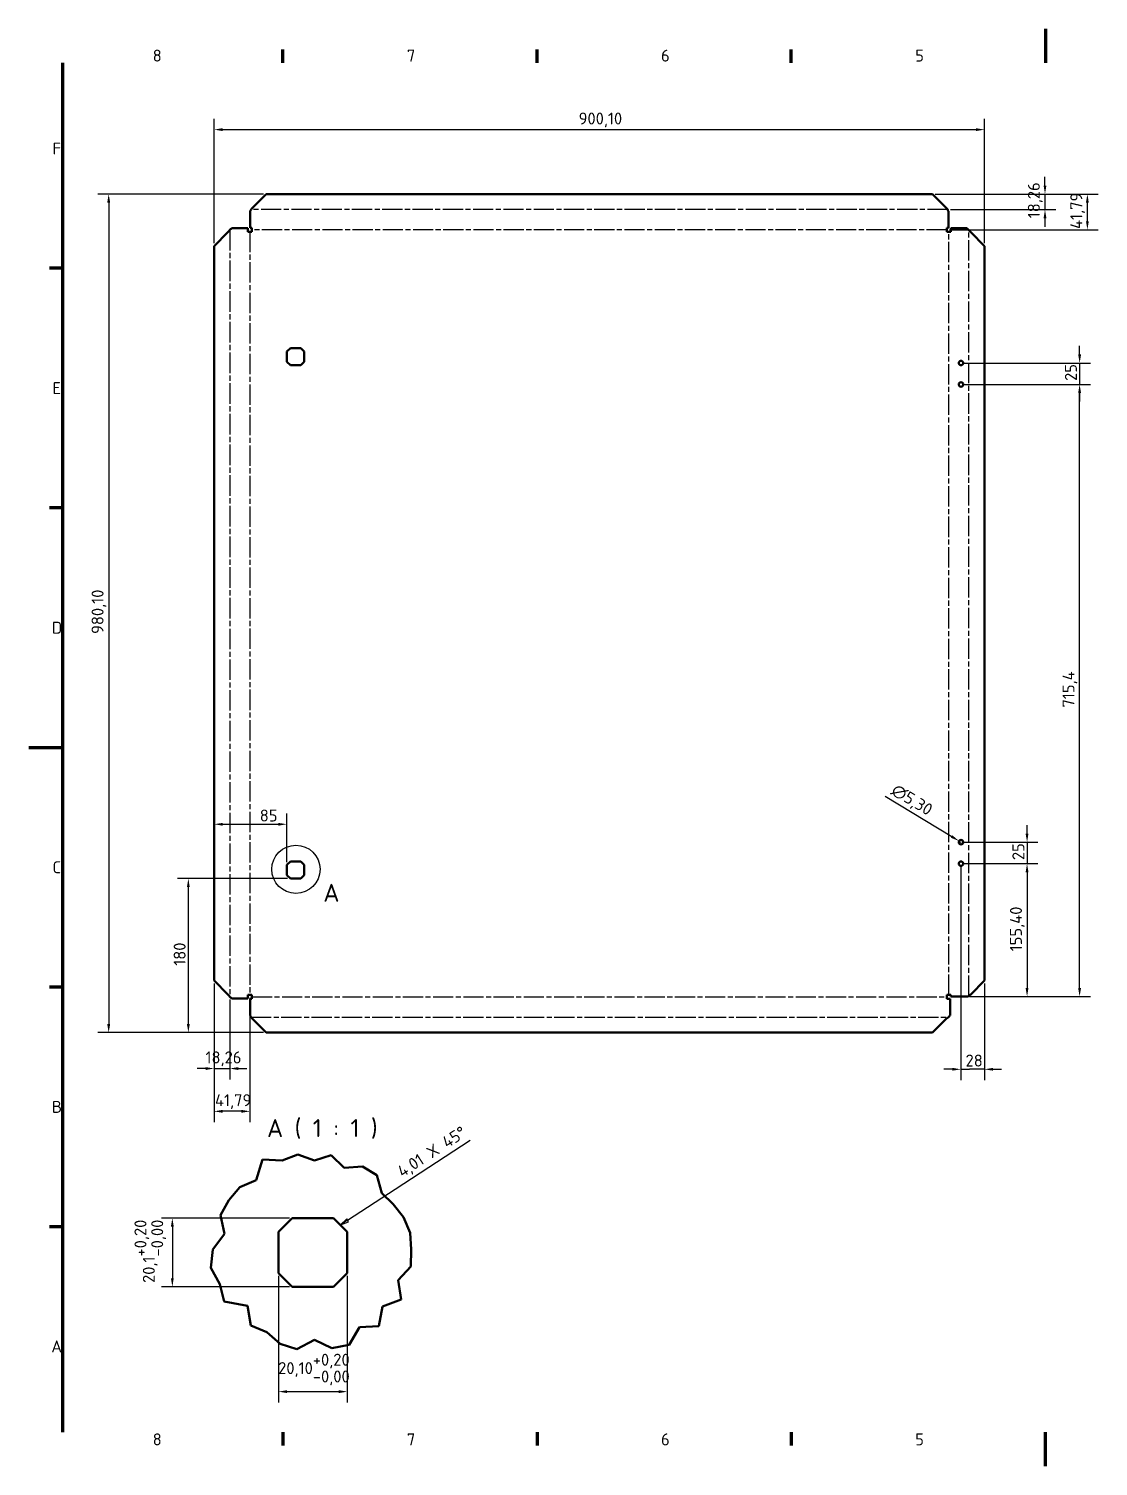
# Model space of a CAD drawing. Header units: millimetres. Extents: x 0 to 2376, y 0 to 1680.
# Drawn here: x 0 to 1250, y 0 to 1680 of the extents above; entities that cross this region are included whole.
import ezdxf

# ---------------------------------------------------------------- set-up
doc = ezdxf.new("R2010")
doc.units = ezdxf.units.MM
doc.header["$LTSCALE"] = 4
doc.linetypes.add('CHAIN', pattern=[0.3543, 0.2362, -0.0295, 0.0591, -0.0295])
for name, color, linetype, lineweight in [('Bemaßung (ISO)', 7, 'Continuous', 25), ('Biegungsmittellinie (ISO)', 7, 'CHAIN', 25), ('Bruchlinie (ISO)', 7, 'Continuous', 50), ('Detailumgrenzung (ISO)', 7, 'Continuous', 25), ('Rahmen (ISO)', 7, 'Continuous', 70), ('Sichtbar (ISO)', 7, 'Continuous', 50), ('Symbol (ISO)', 7, 'Continuous', 25)]:
    doc.layers.add(name, color=color, linetype=linetype, lineweight=lineweight)
doc.styles.add('Bezeichnungstext (DIN)', font='isocpeur.ttf')
doc.styles.add('Notiztext (DIN)', font='isocpeur.ttf')
doc.dimstyles.new('Standard (DIN)', dxfattribs={"dimscale": 4, "dimtxt": 3.5, "dimasz": 2.5, "dimexe": 3.175, "dimexo": 0.8, "dimgap": 0.8, "dimtad": 1, "dimrnd": 1e-08, "dimzin": 0, "dimtxsty": 'Notiztext (DIN)', "dimcen": 0.09, "dimdle": 10, "dimclrd": 256, "dimclre": 256, "dimclrt": 256, "dimadec": 0, "dimazin": 0, "dimtfac": 1, "dimtmove": 0, "dimatfit": 3, "dimfxl": 0, "dimtolj": 1, "dimtzin": 0, "dimlwd": -1, "dimlwe": -1, "dimarcsym": 0})

# ---------------------------------------------------------------- blocks, each defined once
blk = doc.blocks.new('Ränder Vorgaberahmen')
at = {"layer": 'Rahmen (ISO)'}
for p, q in [((74.25, 410), (74.25, 413.9)), ((148.5, 410), (148.5, 413.9)), ((222.75, 410), (222.75, 413.9)), ((10, 350), (6.1, 350)), ((10, 280), (6.1, 280)), ((10, 140), (6.1, 140)), ((10, 70), (6.1, 70)), ((74.25, 10), (74.25, 6.1)), ((148.5, 10), (148.5, 6.1)), ((222.75, 10), (222.75, 6.1))]:
    blk.add_line(p, q, dxfattribs=at)
at = {"layer": 'Rahmen (ISO)', "flags": 128}
for points in [[(297, 420), (297, 410)], [(10, 10), (10, 410)], [(0, 210), (10, 210)], [(297, 0), (297, 10)]]:
    blk.add_lwpolyline(points, dxfattribs=at)
at = {"layer": 'Rahmen (ISO)', "char_height": 3.5, "attachment_point": 7, "style": 'Notiztext (DIN)'}
for s, insert in [('8', (36.2, 410.4)), ('7', (110.45, 410.4)), ('6', (184.7, 410.4)), ('5', (258.95, 410.4)), ('F', (6.93, 383.25)), ('E', (6.93, 313.25)), ('D', (6.75, 243.25)), ('C', (6.93, 173.25)), ('B', (6.75, 103.25)), ('A', (6.58, 33.25)), ('8', (36.2, 6.1)), ('7', (110.45, 6.1)), ('6', (184.7, 6.1)), ('5', (258.95, 6.1))]:
    blk.add_mtext(s, dxfattribs=dict(at, insert=insert))
blk = doc.blocks.new('*D5')
at = {"layer": 'Bemaßung (ISO)'}
for p, q in [((216.6, 1429.3), (216.6, 1574.8)), ((1116.7, 1429.3), (1116.7, 1574.8)), ((226.6, 1562.1), (1106.7, 1562.1))]:
    blk.add_line(p, q, dxfattribs=at)
for points in [[(226.6, 1563.8), (226.6, 1560.4), (216.6, 1562.1)], [(1106.7, 1563.8), (1106.7, 1560.4), (1116.7, 1562.1)]]:
    blk.add_solid(points, dxfattribs=at)
at = {"layer": 'Defpoints', "color": 0}
for p in [(1116.7, 1562.1), (216.6, 1426.1), (1116.7, 1426.1)]:
    blk.add_point(p, dxfattribs=at)
at = {"layer": 'Bemaßung (ISO)', "insert": (642.5, 1582.1), "char_height": 14, "attachment_point": 1, "style": 'Notiztext (DIN)'}
blk.add_mtext('\\A1;900,10', dxfattribs=at)
blk = doc.blocks.new('*D6')
at = {"layer": 'Bemaßung (ISO)'}
for p, q in [((274.2, 1486.8), (80.7, 1486.8)), ((93.4, 1476.8), (93.4, 516.8)), ((274.2, 506.8), (80.7, 506.8))]:
    blk.add_line(p, q, dxfattribs=at)
for points in [[(91.7, 1476.8), (95.1, 1476.8), (93.4, 1486.8)], [(91.7, 516.8), (95.1, 516.8), (93.4, 506.8)]]:
    blk.add_solid(points, dxfattribs=at)
at = {"layer": 'Defpoints', "color": 0}
for p in [(277.4, 1486.8), (93.4, 506.8), (277.4, 506.8)]:
    blk.add_point(p, dxfattribs=at)
at = {"layer": 'Bemaßung (ISO)', "insert": (73.4, 972.7), "char_height": 14, "attachment_point": 1, "rotation": 90, "style": 'Notiztext (DIN)'}
blk.add_mtext('\\A1;980,10', dxfattribs=at)
blk = doc.blocks.new('*D7')
at = {"layer": 'Bemaßung (ISO)'}
for p, q in [((301.6, 706), (301.6, 763)), ((226.6, 750.3), (291.6, 750.3))]:
    blk.add_line(p, q, dxfattribs=at)
for points in [[(226.6, 751.9), (226.6, 748.6), (216.6, 750.3)], [(291.6, 751.9), (291.6, 748.6), (301.6, 750.3)]]:
    blk.add_solid(points, dxfattribs=at)
at = {"layer": 'Defpoints', "color": 0}
for p in [(216.6, 750.3), (301.6, 750.3), (301.6, 702.8)]:
    blk.add_point(p, dxfattribs=at)
at = {"layer": 'Bemaßung (ISO)', "insert": (269.9, 767.5), "char_height": 14, "attachment_point": 1, "style": 'Notiztext (DIN)'}
blk.add_mtext('\\A1;85', dxfattribs=at)
blk = doc.blocks.new('*D8')
at = {"layer": 'Bemaßung (ISO)'}
for p, q in [((302.5, 686.8), (173.8, 686.8)), ((186.5, 516.8), (186.5, 676.8)), ((274.2, 506.8), (173.8, 506.8))]:
    blk.add_line(p, q, dxfattribs=at)
for points in [[(184.8, 676.8), (188.1, 676.8), (186.5, 686.8)], [(184.8, 516.8), (188.1, 516.8), (186.5, 506.8)]]:
    blk.add_solid(points, dxfattribs=at)
at = {"layer": 'Defpoints', "color": 0}
for p in [(186.5, 686.8), (305.7, 686.8), (277.4, 506.8)]:
    blk.add_point(p, dxfattribs=at)
at = {"layer": 'Bemaßung (ISO)', "insert": (169.3, 584.9), "char_height": 14, "attachment_point": 1, "rotation": 90, "style": 'Notiztext (DIN)'}
blk.add_mtext('\\A1;180', dxfattribs=at)
blk = doc.blocks.new('2DDetail0')
at = {"layer": 'Detailumgrenzung (ISO)'}
blk.add_circle((78.04, 174.41), 7.05, dxfattribs=at)
at = {"layer": 'Detailumgrenzung (ISO)', "insert": (86.04, 164.93), "char_height": 5.25, "attachment_point": 7, "style": 'Bezeichnungstext (DIN)'}
blk.add_mtext('A', dxfattribs=at)
blk = doc.blocks.new('*D10')
at = {"layer": 'Bemaßung (ISO)'}
for p, q in [((304.7, 290.1), (155.1, 290.1)), ((167.8, 280.1), (167.8, 219.7)), ((304.7, 209.7), (155.1, 209.7))]:
    blk.add_line(p, q, dxfattribs=at)
for points in [[(166.1, 280.1), (169.4, 280.1), (167.8, 290.1)], [(166.1, 219.7), (169.4, 219.7), (167.8, 209.7)]]:
    blk.add_solid(points, dxfattribs=at)
at = {"layer": 'Defpoints', "color": 0}
for p in [(307.9, 290.1), (167.8, 209.7), (307.9, 209.7)]:
    blk.add_point(p, dxfattribs=at)
at = {"layer": 'Bemaßung (ISO)', "insert": (123.5, 214.2), "char_height": 14, "attachment_point": 1, "rotation": 90, "style": 'Notiztext (DIN)'}
blk.add_mtext('\\A1;20,1\\S+0,20^ -0,00;', dxfattribs=at)
blk = doc.blocks.new('*D11')
at = {"layer": 'Bemaßung (ISO)'}
for p, q in [((291.8, 222.5), (291.8, 74.5)), ((372.2, 222.5), (372.2, 74.5)), ((301.8, 87.2), (362.2, 87.2))]:
    blk.add_line(p, q, dxfattribs=at)
for points in [[(301.8, 88.9), (301.8, 85.5), (291.8, 87.2)], [(362.2, 88.9), (362.2, 85.5), (372.2, 87.2)]]:
    blk.add_solid(points, dxfattribs=at)
at = {"layer": 'Defpoints', "color": 0}
for p in [(291.8, 225.7), (372.2, 225.7), (372.2, 87.2)]:
    blk.add_point(p, dxfattribs=at)
at = {"layer": 'Bemaßung (ISO)', "insert": (291.4, 131.5), "char_height": 14, "attachment_point": 1, "style": 'Notiztext (DIN)'}
blk.add_mtext('\\A1;20,10\\S+0,20^ -0,00;', dxfattribs=at)
blk = doc.blocks.new('Fasenhinweis1')
at = {"layer": 'Symbol (ISO)'}
for p, q in [((107.01, 80.93), (128.97, 95.25)), ((93.14, 71.88), (107.01, 80.93)), ((92.87, 72.3), (91.05, 70.51)), ((93.14, 71.88), (91.05, 70.51)), ((91.05, 70.51), (93.41, 71.46)), ((93.41, 71.46), (92.87, 72.3))]:
    blk.add_line(p, q, dxfattribs=at)
at = {"layer": 'Symbol (ISO)', "flags": 128}
blk.add_lwpolyline([(92.87, 72.3), (91.05, 70.51)], dxfattribs=at)
at = {"layer": 'Symbol (ISO)'}
blk.add_solid([(92.87, 72.3), (91.05, 70.51), (93.41, 71.46), (92.87, 72.3)], dxfattribs=at)
at = {"layer": 'Symbol (ISO)', "insert": (109.59, 83.56), "char_height": 3.5, "attachment_point": 7, "rotation": 33.1128, "style": 'Notiztext (DIN)'}
blk.add_mtext('4,01 X 45°', dxfattribs=at)
blk = doc.blocks.new('*D13')
at = {"layer": 'Bemaßung (ISO)'}
for p, q in [((1092.4, 704.3), (1179.2, 704.3)), ((1166.5, 694.3), (1166.5, 558.9)), ((1099.4, 548.9), (1179.2, 548.9))]:
    blk.add_line(p, q, dxfattribs=at)
for points in [[(1164.8, 694.3), (1168.1, 694.3), (1166.5, 704.3)], [(1164.8, 558.9), (1168.1, 558.9), (1166.5, 548.9)]]:
    blk.add_solid(points, dxfattribs=at)
at = {"layer": 'Defpoints', "color": 0}
for p in [(1089.2, 704.3), (1096.2, 548.9), (1166.5, 548.9)]:
    blk.add_point(p, dxfattribs=at)
at = {"layer": 'Bemaßung (ISO)', "insert": (1146.5, 601.8), "char_height": 14, "attachment_point": 1, "rotation": 90, "style": 'Notiztext (DIN)'}
blk.add_mtext('\\A1;155,40', dxfattribs=at)
blk = doc.blocks.new('*D14')
at = {"layer": 'Bemaßung (ISO)'}
for p, q in [((1166.5, 739.3), (1166.5, 749.3)), ((1092.4, 729.3), (1179.2, 729.3)), ((1166.5, 729.3), (1166.5, 704.3)), ((1092.4, 704.3), (1179.2, 704.3)), ((1166.5, 694.3), (1166.5, 684.3))]:
    blk.add_line(p, q, dxfattribs=at)
for points in [[(1164.8, 739.3), (1168.1, 739.3), (1166.5, 729.3)], [(1164.8, 694.3), (1168.1, 694.3), (1166.5, 704.3)]]:
    blk.add_solid(points, dxfattribs=at)
at = {"layer": 'Defpoints', "color": 0}
for p in [(1089.2, 729.3), (1089.2, 704.3), (1166.5, 704.3)]:
    blk.add_point(p, dxfattribs=at)
at = {"layer": 'Bemaßung (ISO)', "insert": (1149.3, 708.4), "char_height": 14, "attachment_point": 1, "rotation": 90, "style": 'Notiztext (DIN)'}
blk.add_mtext('\\A1;25', dxfattribs=at)
blk = doc.blocks.new('*D15')
at = {"layer": 'Bemaßung (ISO)'}
for p, q in [((1092.4, 1264.3), (1240.6, 1264.3)), ((1227.9, 558.9), (1227.9, 1254.3)), ((1099.4, 548.9), (1240.6, 548.9))]:
    blk.add_line(p, q, dxfattribs=at)
for points in [[(1226.2, 1254.3), (1229.6, 1254.3), (1227.9, 1264.3)], [(1226.2, 558.9), (1229.6, 558.9), (1227.9, 548.9)]]:
    blk.add_solid(points, dxfattribs=at)
at = {"layer": 'Defpoints', "color": 0}
for p in [(1089.2, 1264.3), (1227.9, 1264.3), (1096.2, 548.9)]:
    blk.add_point(p, dxfattribs=at)
at = {"layer": 'Bemaßung (ISO)', "insert": (1207.9, 886.7), "char_height": 14, "attachment_point": 1, "rotation": 90, "style": 'Notiztext (DIN)'}
blk.add_mtext('\\A1;715,4', dxfattribs=at)
blk = doc.blocks.new('*D16')
at = {"layer": 'Bemaßung (ISO)'}
for p, q in [((1227.9, 1299.3), (1227.9, 1309.3)), ((1092.4, 1289.3), (1240.6, 1289.3)), ((1227.9, 1289.3), (1227.9, 1264.3)), ((1092.4, 1264.3), (1240.6, 1264.3)), ((1227.9, 1254.3), (1227.9, 1244.3))]:
    blk.add_line(p, q, dxfattribs=at)
for points in [[(1226.2, 1299.3), (1229.6, 1299.3), (1227.9, 1289.3)], [(1226.2, 1254.3), (1229.6, 1254.3), (1227.9, 1264.3)]]:
    blk.add_solid(points, dxfattribs=at)
at = {"layer": 'Defpoints', "color": 0}
for p in [(1089.2, 1289.3), (1089.2, 1264.3), (1227.9, 1264.3)]:
    blk.add_point(p, dxfattribs=at)
at = {"layer": 'Bemaßung (ISO)', "insert": (1210.7, 1268.4), "char_height": 14, "attachment_point": 1, "rotation": 90, "style": 'Notiztext (DIN)'}
blk.add_mtext('\\A1;25', dxfattribs=at)
blk = doc.blocks.new('*D17')
at = {"layer": 'Bemaßung (ISO)'}
for p, q in [((1000.8, 783.1), (1078.4, 735.9)), ((1088.9, 729.3), (1089.6, 729.3)), ((1089.2, 728.9), (1089.2, 729.7))]:
    blk.add_line(p, q, dxfattribs=at)
blk.add_solid([(1079.3, 737.3), (1077.5, 734.5), (1087, 730.7)], dxfattribs=at)
at = {"layer": 'Defpoints', "color": 0}
for p in [(1087, 730.7), (1091.5, 727.9)]:
    blk.add_point(p, dxfattribs=at)
at = {"layer": 'Bemaßung (ISO)', "insert": (1013.9, 798.5), "char_height": 14, "attachment_point": 1, "rotation": 328.679, "style": 'Notiztext (DIN)'}
blk.add_mtext('\\A1;∅5,30', dxfattribs=at)
blk = doc.blocks.new('*D18')
at = {"layer": 'Bemaßung (ISO)'}
for p, q in [((1089.2, 701.1), (1089.2, 451.2)), ((1116.7, 564.3), (1116.7, 451.2)), ((1079.2, 463.9), (1069.2, 463.9)), ((1089.2, 463.9), (1099.2, 463.9)), ((1106.7, 463.9), (1099.2, 463.9)), ((1116.7, 463.9), (1106.7, 463.9)), ((1126.7, 463.9), (1136.7, 463.9))]:
    blk.add_line(p, q, dxfattribs=at)
for points in [[(1079.2, 465.6), (1079.2, 462.3), (1089.2, 463.9)], [(1126.7, 465.6), (1126.7, 462.3), (1116.7, 463.9)]]:
    blk.add_solid(points, dxfattribs=at)
at = {"layer": 'Defpoints', "color": 0}
for p in [(1089.2, 704.3), (1116.7, 567.5), (1089.2, 463.9)]:
    blk.add_point(p, dxfattribs=at)
at = {"layer": 'Bemaßung (ISO)', "insert": (1094.6, 481.1), "char_height": 14, "attachment_point": 1, "style": 'Notiztext (DIN)'}
blk.add_mtext('\\A1;28', dxfattribs=at)
blk = doc.blocks.new('*D19')
at = {"layer": 'Bemaßung (ISO)'}
for p, q in [((216.6, 564.3), (216.6, 452.1)), ((234.9, 545.5), (234.9, 452.1)), ((206.6, 464.8), (196.6, 464.8)), ((216.6, 464.8), (234.9, 464.8)), ((244.9, 464.8), (254.9, 464.8))]:
    blk.add_line(p, q, dxfattribs=at)
for points in [[(206.6, 466.5), (206.6, 463.1), (216.6, 464.8)], [(244.9, 466.5), (244.9, 463.1), (234.9, 464.8)]]:
    blk.add_solid(points, dxfattribs=at)
at = {"layer": 'Defpoints', "color": 0}
for p in [(216.6, 567.5), (234.9, 548.7), (234.9, 464.8)]:
    blk.add_point(p, dxfattribs=at)
at = {"layer": 'Bemaßung (ISO)', "insert": (206.5, 484.8), "char_height": 14, "attachment_point": 1, "style": 'Notiztext (DIN)'}
blk.add_mtext('\\A1;18,26', dxfattribs=at)
blk = doc.blocks.new('*D20')
at = {"layer": 'Bemaßung (ISO)'}
for p, q in [((216.6, 564.3), (216.6, 402.1)), ((258.4, 547.6), (258.4, 402.1)), ((248.4, 414.8), (226.6, 414.8))]:
    blk.add_line(p, q, dxfattribs=at)
for points in [[(226.6, 416.5), (226.6, 413.1), (216.6, 414.8)], [(248.4, 416.5), (248.4, 413.1), (258.4, 414.8)]]:
    blk.add_solid(points, dxfattribs=at)
at = {"layer": 'Defpoints', "color": 0}
for p in [(216.6, 567.5), (258.4, 550.8), (216.6, 414.8)]:
    blk.add_point(p, dxfattribs=at)
at = {"layer": 'Bemaßung (ISO)', "insert": (217.6, 434.8), "char_height": 14, "attachment_point": 1, "style": 'Notiztext (DIN)'}
blk.add_mtext('\\A1;41,79', dxfattribs=at)
blk = doc.blocks.new('*D21')
at = {"layer": 'Bemaßung (ISO)'}
for p, q in [((1187.4, 1496.8), (1187.4, 1506.8)), ((1059.2, 1486.8), (1200.1, 1486.8)), ((1187.4, 1486.8), (1187.4, 1468.6)), ((1076.9, 1468.6), (1200.1, 1468.6)), ((1187.4, 1458.6), (1187.4, 1448.6))]:
    blk.add_line(p, q, dxfattribs=at)
for points in [[(1185.8, 1496.8), (1189.1, 1496.8), (1187.4, 1486.8)], [(1185.8, 1458.6), (1189.1, 1458.6), (1187.4, 1468.6)]]:
    blk.add_solid(points, dxfattribs=at)
at = {"layer": 'Defpoints', "color": 0}
for p in [(1056, 1486.8), (1073.7, 1468.6), (1187.4, 1468.6)]:
    blk.add_point(p, dxfattribs=at)
at = {"layer": 'Bemaßung (ISO)', "insert": (1167.4, 1458.5), "char_height": 14, "attachment_point": 1, "rotation": 90, "style": 'Notiztext (DIN)'}
blk.add_mtext('\\A1;18,26', dxfattribs=at)
blk = doc.blocks.new('*D22')
at = {"layer": 'Bemaßung (ISO)'}
for p, q in [((1059.2, 1486.8), (1249.7, 1486.8)), ((1237, 1455.1), (1237, 1476.8)), ((1075.9, 1445.1), (1249.7, 1445.1))]:
    blk.add_line(p, q, dxfattribs=at)
for points in [[(1235.3, 1476.8), (1238.6, 1476.8), (1237, 1486.8)], [(1235.3, 1455.1), (1238.6, 1455.1), (1237, 1445.1)]]:
    blk.add_solid(points, dxfattribs=at)
at = {"layer": 'Defpoints', "color": 0}
for p in [(1056, 1486.8), (1237, 1486.8), (1072.7, 1445.1)]:
    blk.add_point(p, dxfattribs=at)
at = {"layer": 'Bemaßung (ISO)', "insert": (1217, 1446), "char_height": 14, "attachment_point": 1, "rotation": 90, "style": 'Notiztext (DIN)'}
blk.add_mtext('\\A1;41,79', dxfattribs=at)

msp = doc.modelspace()

# ---------------------------------------------------------------- linework, layer by layer
at = {"layer": 'Biegungsmittellinie (ISO)', "ltscale": 24.973351}
msp.add_line((1073.702, 1468.587), (259.681, 1468.587), dxfattribs=at)
at = {"layer": 'Biegungsmittellinie (ISO)', "ltscale": 25.292727}
msp.add_line((234.905, 1444.862), (234.905, 548.741), dxfattribs=at)
at = {"layer": 'Biegungsmittellinie (ISO)', "ltscale": 24.911337}
for p, q in [((1072.691, 1445.064), (260.691, 1445.064)), ((260.691, 548.54), (1072.691, 548.54))]:
    msp.add_line(p, q, dxfattribs=at)
at = {"layer": 'Biegungsmittellinie (ISO)', "ltscale": 25.263092}
msp.add_line((1098.477, 549.791), (1098.477, 1444.862), dxfattribs=at)
at = {"layer": 'Biegungsmittellinie (ISO)', "ltscale": 25.176405}
for p, q in [((258.429, 1442.802), (258.429, 550.802)), ((1074.953, 550.802), (1074.953, 1442.802))]:
    msp.add_line(p, q, dxfattribs=at)
at = {"layer": 'Biegungsmittellinie (ISO)', "ltscale": 25.005562}
msp.add_line((259.681, 525.016), (1074.752, 525.016), dxfattribs=at)
at = {"layer": 'Bruchlinie (ISO)'}
for p, q in [((265.731, 334.519), (273.176, 358.451)), ((273.176, 358.451), (296.019, 357.346)), ((296.019, 357.346), (314.301, 364.399)), ((314.301, 364.399), (333.893, 357.413)), ((333.893, 357.413), (353.36, 363.692)), ((353.36, 363.692), (368.615, 348.684)), ((368.615, 348.684), (389.822, 350.159)), ((389.822, 350.159), (406.865, 340.251)), ((406.865, 340.251), (412.442, 319.197)), ((233.862, 311.04), (246.825, 326.345)), ((246.825, 326.345), (265.731, 334.519)), ((223.871, 293.332), (233.862, 311.04)), ((412.442, 319.197), (425.97, 306.447)), ((425.97, 306.447), (437.949, 291.16)), ((228.8, 271.817), (223.871, 293.332)), ((437.949, 291.16), (445.573, 272.979)), ((215.028, 253.287), (228.8, 271.817)), ((445.573, 272.979), (446.774, 253.287)), ((212.916, 231.955), (215.028, 253.287)), ((446.774, 253.287), (446.542, 233.424)), ((223.121, 212.969), (212.916, 231.955)), ((446.542, 233.424), (431.765, 217.664)), ((228.452, 192.41), (223.121, 212.969)), ((431.765, 217.664), (435.024, 194.899)), ((255.606, 187.596), (228.452, 192.41)), ((259.389, 164.496), (255.606, 187.596)), ((413.474, 186.511), (408.911, 163.884)), ((435.024, 194.899), (413.474, 186.511)), ((278.146, 156.731), (259.389, 164.496)), ((293.763, 143.031), (278.146, 156.731)), ((386.289, 162.535), (374.368, 142.084)), ((408.911, 163.884), (386.289, 162.535)), ((313.361, 136.846), (293.763, 143.031)), ((333.893, 147.793), (313.361, 136.846)), ((354.22, 138.006), (333.893, 147.793)), ((374.368, 142.084), (354.22, 138.006))]:
    msp.add_line(p, q, dxfattribs=at)
at = {"layer": 'Sichtbar (ISO)'}
for p, q in [((261.398, 1470.849), (277.398, 1486.849)), ((277.398, 1486.849), (1055.984, 1486.849)), ((1055.984, 1486.849), (1071.984, 1470.849)), ((258.791, 1447.326), (258.791, 1466.326)), ((1074.591, 1447.326), (1074.591, 1466.326)), ((256.167, 1446.802), (237.167, 1446.802)), ((256.167, 1442.802), (256.167, 1446.802)), ((260.691, 1447.326), (258.791, 1447.326)), ((260.691, 1442.802), (260.691, 1447.326)), ((1072.691, 1447.326), (1072.691, 1442.802)), ((1072.691, 1447.326), (1074.591, 1447.326)), ((1077.215, 1446.802), (1096.215, 1446.802)), ((1077.215, 1442.802), (1077.215, 1446.802)), ((216.644, 1426.095), (232.644, 1442.095)), ((256.167, 1442.802), (260.691, 1442.802)), ((1072.691, 1442.802), (1077.215, 1442.802)), ((1100.739, 1442.095), (1116.739, 1426.095)), ((216.644, 567.509), (216.644, 1426.095)), ((1116.739, 1426.095), (1116.739, 567.509)), ((301.641, 1302.838), (305.655, 1306.852)), ((301.641, 1290.765), (301.641, 1302.838)), ((305.655, 1306.852), (317.728, 1306.852)), ((317.728, 1306.852), (321.741, 1302.838)), ((321.741, 1302.838), (321.741, 1290.765)), ((305.655, 1286.752), (301.641, 1290.765)), ((317.728, 1286.752), (305.655, 1286.752)), ((321.741, 1290.765), (317.728, 1286.752)), ((301.641, 702.838), (305.655, 706.852)), ((305.655, 706.852), (317.728, 706.852)), ((317.728, 706.852), (321.741, 702.838)), ((301.641, 690.765), (301.641, 702.838)), ((305.655, 686.752), (301.641, 690.765)), ((321.741, 690.765), (317.728, 686.752)), ((321.741, 702.838), (321.741, 690.765)), ((317.728, 686.752), (305.655, 686.752)), ((232.644, 551.509), (216.644, 567.509)), ((1116.739, 567.509), (1100.739, 551.509)), ((256.167, 546.802), (237.167, 546.802)), ((256.167, 550.802), (256.167, 546.802)), ((260.691, 550.802), (256.167, 550.802)), ((260.691, 546.278), (258.791, 546.278)), ((258.791, 546.278), (258.791, 527.278)), ((260.691, 546.278), (260.691, 550.802)), ((1077.215, 550.802), (1072.691, 550.802)), ((1072.691, 550.802), (1072.691, 546.278)), ((1072.691, 546.278), (1076.691, 546.278)), ((1076.691, 546.278), (1076.691, 527.278)), ((1077.215, 550.802), (1077.215, 548.902)), ((1077.215, 548.902), (1096.215, 548.902)), ((277.398, 506.754), (261.398, 522.754)), ((1071.984, 522.754), (1055.984, 506.754)), ((1055.984, 506.754), (277.398, 506.754)), ((291.814, 274.021), (307.867, 290.074)), ((307.867, 290.074), (356.161, 290.074)), ((356.161, 290.074), (372.214, 274.021)), ((291.814, 225.728), (291.814, 274.021)), ((372.214, 274.021), (372.214, 225.728)), ((307.867, 209.674), (291.814, 225.728)), ((372.214, 225.728), (356.161, 209.674)), ((356.161, 209.674), (307.867, 209.674))]:
    msp.add_line(p, q, dxfattribs=at)
for centre in [(1089.215, 1289.302), (1089.215, 1264.302), (1089.215, 729.302), (1089.215, 704.302)]:
    msp.add_circle(centre, 2.65, dxfattribs=at)
for points in [[(258.948, 1467.039), (258.876, 1466.803), (258.823, 1466.565), (258.791, 1466.326)], [(259.262, 1467.833), (259.136, 1467.573), (259.03, 1467.307), (258.948, 1467.039)], [(261.398, 1470.849), (260.588, 1469.872), (259.771, 1468.891), (259.262, 1467.833)], [(1074.435, 1467.039), (1074.021, 1468.397), (1072.994, 1469.631), (1071.984, 1470.849)], [(1074.591, 1466.326), (1074.559, 1466.565), (1074.506, 1466.803), (1074.435, 1467.039)], [(235.659, 1445.631), (234.595, 1444.625), (233.62, 1443.357), (232.644, 1442.095)], [(237.167, 1446.802), (236.643, 1446.488), (236.142, 1446.087), (235.659, 1445.631)], [(1100.739, 1442.095), (1099.32, 1443.929), (1097.896, 1445.796), (1096.215, 1446.802)], [(232.644, 551.509), (233.62, 550.246), (234.595, 548.978), (235.659, 547.972)], [(235.659, 547.972), (236.142, 547.516), (236.643, 547.115), (237.167, 546.802)], [(1096.215, 548.902), (1096.455, 548.934), (1096.693, 548.987), (1096.928, 549.058)], [(1096.928, 549.058), (1098.287, 549.472), (1099.52, 550.499), (1100.739, 551.509)], [(258.791, 527.278), (258.823, 527.038), (258.876, 526.8), (258.948, 526.565)], [(258.948, 526.565), (259.03, 526.296), (259.136, 526.031), (259.262, 525.77)], [(259.262, 525.77), (259.771, 524.712), (260.588, 523.731), (261.398, 522.754)]]:
    msp.add_open_spline(points, degree=3, dxfattribs=at)
msp.add_open_spline([(1071.984, 522.754), (1073.58, 523.988), (1075.203, 525.208), (1076.3, 526.692), (1076.44, 526.883), (1076.572, 527.078), (1076.691, 527.278)], degree=3, knots=[-1, -1, -1, -1, -0.11358842, -0.11358842, -0.11358842, 0, 0, 0, 0], dxfattribs=at)

# ---------------------------------------------------------------- block references
at = {"xscale": 4, "yscale": 4, "zscale": 4}
msp.add_blockref('Ränder Vorgaberahmen', (0, 0), dxfattribs=at)
at = {"layer": 'Detailumgrenzung (ISO)', "xscale": 4, "yscale": 4, "zscale": 4}
msp.add_blockref('2DDetail0', (0, 0), dxfattribs=at)
at = {"layer": 'Symbol (ISO)', "xscale": 4, "yscale": 4, "zscale": 4}
msp.add_blockref('Fasenhinweis1', (0, 0), dxfattribs=at)

# ---------------------------------------------------------------- texts
at = {"layer": 'Symbol (ISO)', "insert": (278.391, 382.663), "char_height": 21, "attachment_point": 7, "style": 'Bezeichnungstext (DIN)'}
msp.add_mtext('A ( 1 : 1 )', dxfattribs=at)

# ---------------------------------------------------------------- dimensions: what is measured, and where the dimension line sits
at = {"layer": 'Bemaßung (ISO)'}
for base, p1, p2, override, picture, middle in [((1116.7391, 1562.0945), (216.6435, 1426.0945), (1116.7391, 1426.0945), {"dimgap": 0.8, "dimdec": 2, "dimtol": 0, "dimlim": 0, "dimtp": 0, "dimtm": 0, "dimtdec": 2, "dimtofl": 0, "dimatfit": 1}, '*D5', (666.6913, 1562.0945)), ((301.641, 750.253), (216.644, 750.253), (301.641, 702.838), {"dimgap": 0.8, "dimdec": 0, "dimse1": 1, "dimtol": 0, "dimlim": 0, "dimtp": 0, "dimtm": 0, "dimtdec": 2, "dimtofl": 0, "dimatfit": 1}, '*D7', (278.284, 750.253)), ((234.905, 464.796), (216.644, 567.509), (234.905, 548.741), {"dimgap": 0.8, "dimdec": 2, "dimtol": 0, "dimlim": 0, "dimtp": 0, "dimtm": 0, "dimtdec": 2, "dimtofl": 1, "dimatfit": 1}, '*D19', (225.774, 464.796)), ((372.214, 87.184), (291.814, 225.728), (372.214, 225.728), {"dimgap": 0.8, "dimdec": 2, "dimlfac": 0.25, "dimtol": 1, "dimlim": 0, "dimtp": 0.2, "dimtm": 1e-09, "dimtdec": 2, "dimtofl": 0, "dimatfit": 1}, '*D11', (332.014, 87.184))]:
    dim = msp.add_linear_dim(base=base, p1=p1, p2=p2, dimstyle='Standard (DIN)', override=override, dxfattribs=at)
    dim.commit()
    dim.dimension.update_dxf_attribs({"geometry": picture, "text_midpoint": middle, "dimtype": 160})
for base, p1, p2, angle, override, picture, middle in [((1187.427, 1468.587), (1055.984, 1486.849), (1073.702, 1468.587), 270, {"dimgap": 0.8, "dimdec": 2, "dimtol": 0, "dimlim": 0, "dimtp": 0, "dimtm": 0, "dimtdec": 2, "dimtofl": 1, "dimatfit": 1}, '*D21', (1187.427, 1477.718)), ((93.3984, 506.7538), (277.3984, 1486.8494), (277.3984, 506.7538), 270, {"dimgap": 0.8, "dimdec": 2, "dimtol": 0, "dimlim": 0, "dimtp": 0, "dimtm": 0, "dimtdec": 2, "dimtofl": 0, "dimatfit": 1}, '*D6', (93.3984, 996.8016)), ((1236.9519, 1486.8494), (1072.6913, 1445.0636), (1055.9842, 1486.8494), 90, {"dimgap": 0.8, "dimdec": 2, "dimtol": 0, "dimlim": 0, "dimtp": 0, "dimtm": 0, "dimtdec": 2, "dimtofl": 0, "dimatfit": 1}, '*D22', (1236.9519, 1465.9565)), ((1227.902, 1264.302), (1089.215, 1289.302), (1089.215, 1264.302), 90, {"dimgap": 0.8, "dimdec": 0, "dimtol": 0, "dimlim": 0, "dimtp": 0, "dimtm": 0, "dimtdec": 2, "dimtofl": 1, "dimatfit": 1}, '*D16', (1227.902, 1276.802)), ((1227.902, 1264.302), (1096.215, 548.902), (1089.215, 1264.302), 270, {"dimgap": 0.8, "dimdec": 1, "dimtol": 0, "dimlim": 0, "dimtp": 0, "dimtm": 0, "dimtdec": 2, "dimtofl": 0, "dimatfit": 1}, '*D15', (1227.902, 906.602)), ((1166.462, 704.302), (1089.215, 729.302), (1089.215, 704.302), 90, {"dimgap": 0.8, "dimdec": 0, "dimtol": 0, "dimlim": 0, "dimtp": 0, "dimtm": 0, "dimtdec": 2, "dimtofl": 1, "dimatfit": 1}, '*D14', (1166.462, 716.802)), ((1089.215, 463.927), (1116.739, 567.509), (1089.215, 704.302), 180, {"dimgap": 0.8, "dimdec": 0, "dimtol": 0, "dimlim": 0, "dimtp": 0, "dimtm": 0, "dimtdec": 2, "dimtofl": 0}, '*D18', (1102.977, 463.927)), ((1166.462, 548.902), (1089.215, 704.302), (1096.215, 548.902), 90, {"dimgap": 0.8, "dimdec": 2, "dimtol": 0, "dimlim": 0, "dimtp": 0, "dimtm": 0, "dimtdec": 2, "dimtofl": 0, "dimatfit": 1}, '*D13', (1166.462, 626.602)), ((186.459, 686.752), (277.398, 506.754), (305.655, 686.752), 90, {"dimgap": 0.8, "dimdec": 0, "dimtol": 0, "dimlim": 0, "dimtp": 0, "dimtm": 0, "dimtdec": 2, "dimtofl": 0, "dimatfit": 1}, '*D8', (186.459, 596.753)), ((216.6435, 414.8016), (258.4294, 550.8016), (216.6435, 567.5087), 180, {"dimgap": 0.8, "dimdec": 2, "dimtol": 0, "dimlim": 0, "dimtp": 0, "dimtm": 0, "dimtdec": 2, "dimtofl": 0, "dimatfit": 1}, '*D20', (237.5364, 414.8016)), ((167.752, 209.674), (307.867, 290.074), (307.867, 209.674), 270, {"dimgap": 0.8, "dimdec": 1, "dimlfac": 0.25, "dimtol": 1, "dimlim": 0, "dimtp": 0.2, "dimtm": 1e-09, "dimtdec": 2, "dimtofl": 0, "dimatfit": 1}, '*D10', (167.752, 249.874))]:
    dim = msp.add_linear_dim(base=base, p1=p1, p2=p2, angle=angle, dimstyle='Standard (DIN)', override=override, dxfattribs=at)
    dim.commit()
    dim.dimension.update_dxf_attribs({"geometry": picture, "text_midpoint": middle, "dimtype": 160})
dim = msp.add_diameter_dim_2p(p1=(1091.479, 727.924), p2=(1086.951, 730.679), dimstyle='Standard (DIN)', override={"dimgap": 0.8, "dimdec": 2, "dimlfac": 1, "dimtol": 0, "dimlim": 0, "dimtp": 0, "dimtm": 0, "dimtdec": 2, "dimtofl": 0}, dxfattribs=at)
dim.commit()
dim.dimension.update_dxf_attribs({"geometry": '*D17', "text_midpoint": (1022.355, 769.987), "dimtype": 163})

doc.saveas('drawing.dxf')
